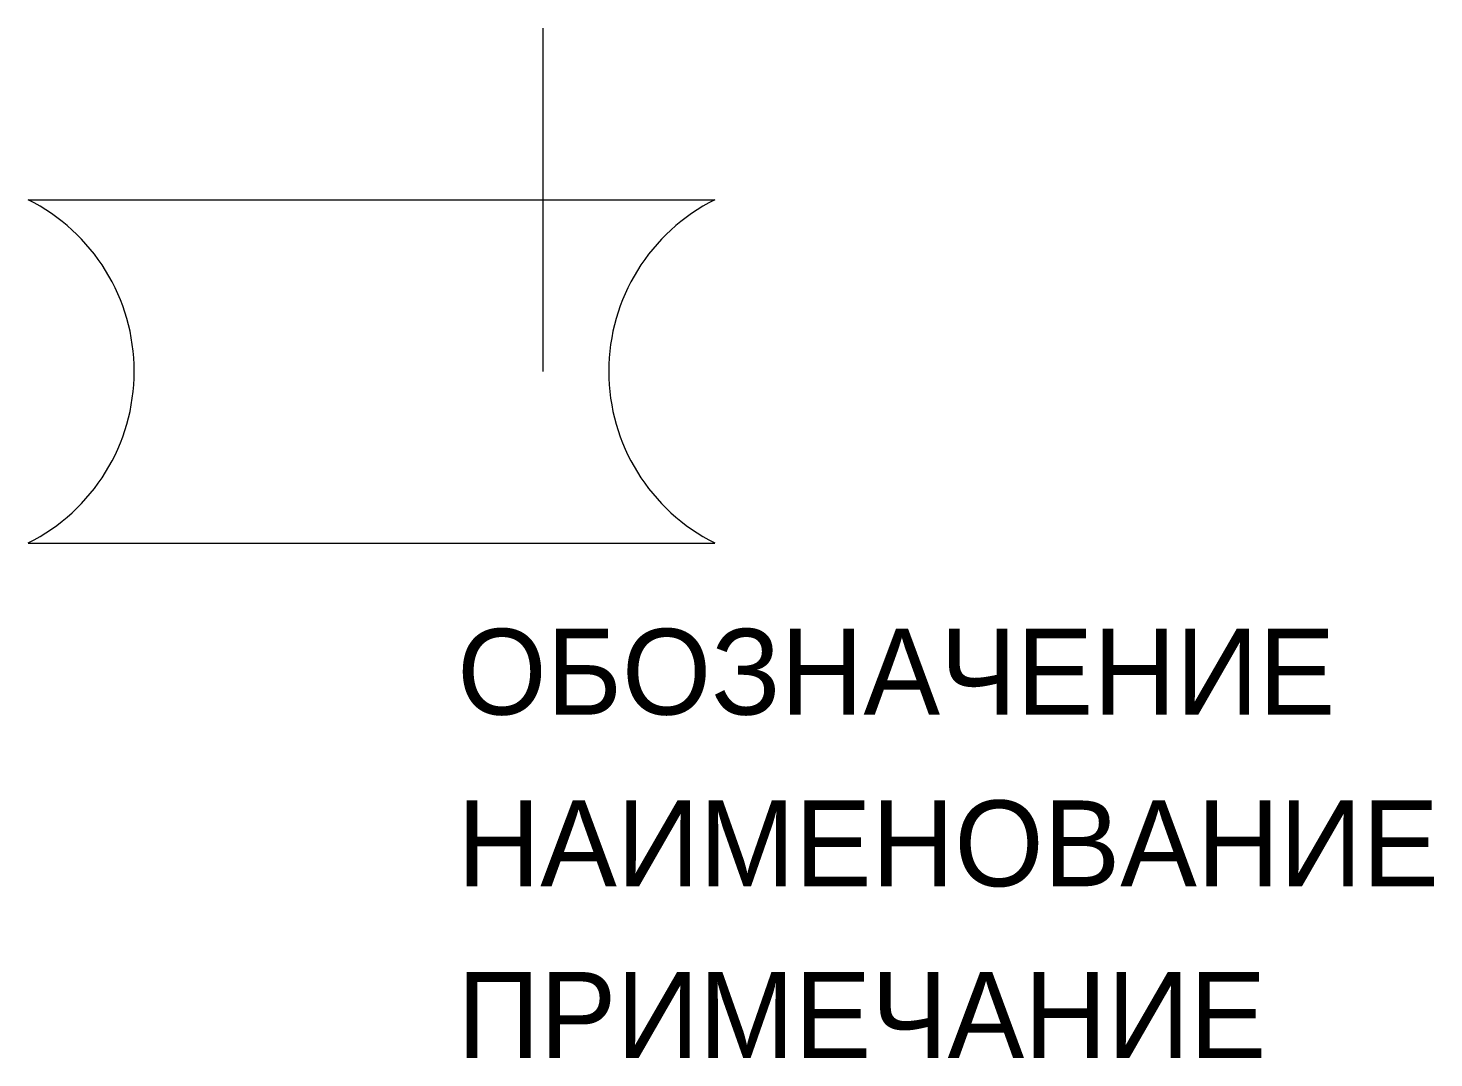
# Model space of a CAD drawing. Header units: millimetres. Extents: x -10 to 30.9, y -15 to 15.
import ezdxf

# ---------------------------------------------------------------- set-up
doc = ezdxf.new("R2010")
doc.units = ezdxf.units.MM
doc.linetypes.add('K5LT_BASIC', pattern=[0])
doc.layers.add('Подписи', color=7, linetype='Continuous')
doc.styles.add('t', font='es_win.shx', dxfattribs={"bigfont": 'my_b_f.shx'})

msp = doc.modelspace()

# ---------------------------------------------------------------- linework, layer by layer
at = {"color": 1, "linetype": 'K5LT_BASIC'}
for p, q in [((5, 5), (5, 15)), ((-10, 10), (10, 10)), ((-10, 0), (10, 0))]:
    msp.add_line(p, q, dxfattribs=at)
for centre, start, end in [((-12.5, 5), 296.5651, 423.4349), ((12.5, 5), 116.5651, 243.4349)]:
    msp.add_arc(centre, 5.59, start, end, dxfattribs=at)

# ---------------------------------------------------------------- texts
at = {"layer": 'Подписи', "style": 't'}
msp.add_attdef('ОБОЗНАЧЕНИЕ', (2.5, -5), 'Гидробак закрытый', height=2.5, dxfattribs=at)
at = {"layer": 'Подписи', "style": 't', "flags": 1}
for tag, p, s in [('НАИМЕНОВАНИЕ', (2.5, -10), 'Гидробак закрытый'), ('ПРИМЕЧАНИЕ', (2.5, -15), '')]:
    msp.add_attdef(tag, p, s, height=2.5, dxfattribs=at)

doc.saveas('drawing.dxf')
